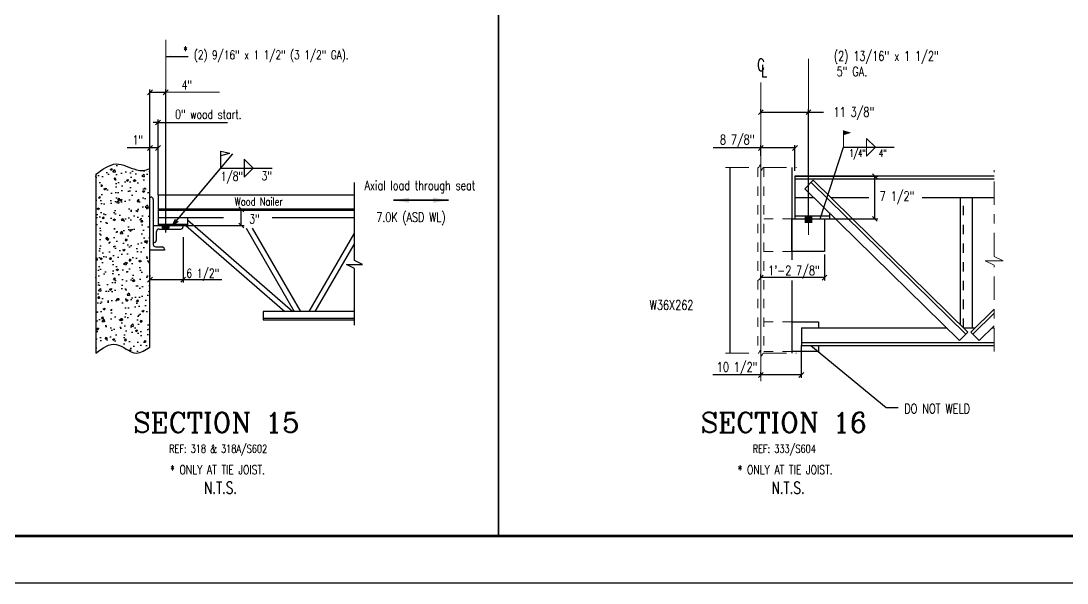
# Paper-space layout 'J1.0' of a CAD drawing. Extents: x -1.7 to 34.3, y -23.5 to 0.5.
# Drawn here: x 7.12 to 18.29, y -23.5 to -17.5 of the extents above; entities that cross this region are included whole.
import ezdxf
from ezdxf.enums import TextEntityAlignment as Align

# ---------------------------------------------------------------- set-up
doc = ezdxf.new("R2010")
doc.units = 0
doc.header["$LTSCALE"] = 0.5
doc.header["$MEASUREMENT"] = 0
for name, pattern in [('CENTER', [2, 1.25, -0.25, 0.25, -0.25]), ('HIDDEN2', [0.1875, 0.125, -0.0625]), ('Xref-FSE$0$B6749 Base-Task 1 LL1', [0.75, 0.5, -0.0625, 0.125, -0.0625])]:
    doc.linetypes.add(name, pattern=pattern)
doc.layers.get('0').update_dxf_attribs({"linetype": 'CONTINUOUS'})
doc.layers.get('DEFPOINTS').update_dxf_attribs({"linetype": 'CONTINUOUS'})
for name, color, linetype in [('A-DETALLESECCION', 7, 'CONTINUOUS'), ('DIMS', 7, 'CONTINUOUS'), ('SECT-STANDARD', 4, 'CONTINUOUS')]:
    doc.layers.add(name, color=color, linetype=linetype)
for name, color, linetype, lineweight in [('RTU', 4, 'CONTINUOUS', 20), ('SECT-CENTERLINES', 11, 'CENTER', 13), ('SECT-DIMS', 11, 'CONTINUOUS', 20), ('SECT-FADED', 8, 'Xref-FSE$0$B6749 Base-Task 1 LL1', 5), ('SECT-TEXT-NORMAL', 2, 'CONTINUOUS', 30), ('TITLE-BORDER', 4, 'CONTINUOUS', 70), ('TITLE-ERECTION-NOTES-JOISTS', 40, 'CONTINUOUS', 18), ('TITLE-INFO-ATTRIB', 1, 'CONTINUOUS', 40), ('Verify', 141, 'CONTINUOUS', 35)]:
    doc.layers.add(name, color=color, linetype=linetype, lineweight=lineweight)
doc.layers.add('TITLE-ACTUAL-PAPER-SIZE', color=250, linetype='CONTINUOUS', plot=False)
doc.styles.add('NORMAL', font='simplex.shx', dxfattribs={"width": 0.75})
doc.styles.add('NOTES', font='romans.shx', dxfattribs={"width": 0.95})
doc.styles.add('ROMANC', font='ROMANC.shx')
doc.styles.add('SECTION-ATTRIB-NORM', font='simplex.shx', dxfattribs={"width": 0.75})
doc.styles.get("Standard").update_dxf_attribs({"font": 'SIMPLEX.SHX', "width": 0.75})
doc.styles.add('TITLE-ATTRIB', font='SIMPLEX', dxfattribs={"width": 0.75})
doc.dimstyles.new('SECTIONS', dxfattribs={"dimtxt": 0.125, "dimasz": 0.09375, "dimexe": 0.0625, "dimexo": 0.125, "dimgap": 0.0625, "dimtad": 0, "dimdec": 4, "dimlfac": 96, "dimrnd": 0.0625, "dimzin": 3, "dimdsep": 46, "dimlunit": 4, "dimtxsty": 'SECTION-ATTRIB-NORM', "dimcen": 0.09375, "dimclrt": 2, "dimadec": 0, "dimazin": 0, "dimtfac": 0.625, "dimtdec": 4, "dimtmove": 0, "dimatfit": 2, "dimfxl": 1, "dimtolj": 1, "dimtzin": 3, "dimarcsym": 0})

# ---------------------------------------------------------------- blocks, each defined once
blk = doc.blocks.new('nmbs-d-title')
at = {"layer": 'TITLE-ACTUAL-PAPER-SIZE'}
blk.add_line((34.25, -23.5), (-1.75, -23.5), dxfattribs=at)
at = {"layer": 'TITLE-BORDER'}
blk.add_line((33.75, -23), (0, -23), dxfattribs=at)
at = {"layer": 'TITLE-ERECTION-NOTES-JOISTS', "style": 'NOTES', "width": 0.95}
blk.add_attdef('PAINT', text='', height=0.0781, dxfattribs=at).set_placement((26.346, -18.512), align=Align.BOTTOM_CENTER)
at = {"layer": 'TITLE-INFO-ATTRIB', "style": 'TITLE-ATTRIB', "width": 0.875, "flags": 8}
for tag, height, p in [('CHKR', 0.188, (33.531, -14.781)), ('DTLR', 0.188, (33.531, -16.281)), ('PONO', 0.188, (33.531, -19.7)), ('JOBLOCATION', 0.188, (32.365, -20.7)), ('CUSTOMER', 0.188, (32.948, -20.7)), ('JOB', 0.25, (31.75, -20.7))]:
    blk.add_attdef(tag, text='', height=height, rotation=90, dxfattribs=at).set_placement(p, align=Align.MIDDLE_LEFT)
for tag, height, p in [('FILENO', 0.188, (32.812, -22.128)), ('DRAWING', 0.312, (32.5, -22.94))]:
    blk.add_attdef(tag, text='', height=height, dxfattribs=at).set_placement(p, align=Align.BOTTOM_CENTER)
blk = doc.blocks.new('_OBLIQUE')
at = {"color": 0, "linetype": 'ByBlock'}
blk.add_line((-0.5, -0.5), (0.5, 0.5), dxfattribs=at)
blk = doc.blocks.new('*D2252')
at = {"layer": 'DEFPOINTS', "color": 0, "transparency": 16777216}
for p in [(15.702, -19.994), (15.022, -20.24), (15.022, -20.24)]:
    blk.add_point(p, dxfattribs=at)
at = {"layer": 'RTU', "color": 0, "lineweight": -2, "transparency": 16777216}
for p, q in [((15.702, -19.995), (15.702, -20.271)), ((15.022, -20.238), (15.022, -20.208)), ((15.702, -20.24), (15.022, -20.24))]:
    blk.add_line(p, q, dxfattribs=at)
at = {"layer": 'RTU', "color": 0, "lineweight": -2, "transparency": 16777216, "xscale": 0.05208333333333334, "yscale": 0.05208333333333334, "zscale": 0.05208333333333334, "rotation": 180}
blk.add_blockref('_OBLIQUE', (15.022, -20.24), dxfattribs=at)
at = {"layer": 'RTU', "color": 0, "lineweight": -2, "transparency": 16777216, "xscale": 0.05208333333333334, "yscale": 0.05208333333333334, "zscale": 0.05208333333333334}
blk.add_blockref('_OBLIQUE', (15.702, -20.24), dxfattribs=at)
blk = doc.blocks.new('*D2253')
at = {"layer": 'DEFPOINTS', "color": 0, "transparency": 16777216}
for p in [(15.022, -18.475), (15.022, -18.475), (15.53, -19.588)]:
    blk.add_point(p, dxfattribs=at)
at = {"layer": 'RTU', "color": 0, "lineweight": -2, "transparency": 16777216}
for p, q in [((15.022, -18.474), (15.022, -18.444)), ((15.022, -18.475), (15.53, -18.475)), ((15.53, -19.587), (15.53, -18.444)), ((15.53, -18.475), (15.689, -18.475))]:
    blk.add_line(p, q, dxfattribs=at)
at = {"layer": 'RTU', "color": 0, "lineweight": -2, "transparency": 16777216, "xscale": 0.05208333333333334, "yscale": 0.05208333333333334, "zscale": 0.05208333333333334, "rotation": 180}
blk.add_blockref('_OBLIQUE', (15.022, -18.475), dxfattribs=at)
at = {"layer": 'RTU', "color": 0, "lineweight": -2, "transparency": 16777216, "xscale": 0.05208333333333334, "yscale": 0.05208333333333334, "zscale": 0.05208333333333334}
blk.add_blockref('_OBLIQUE', (15.53, -18.475), dxfattribs=at)
blk = doc.blocks.new('*D2254')
at = {"layer": 'DEFPOINTS', "color": 0, "transparency": 16777216}
for p in [(15.022, -18.857), (15.022, -18.94), (15.386, -19.102)]:
    blk.add_point(p, dxfattribs=at)
at = {"layer": 'RTU', "color": 0, "lineweight": -2, "transparency": 16777216}
for p, q in [((15.022, -18.857), (14.514, -18.857)), ((15.022, -18.939), (15.022, -18.826)), ((15.386, -18.857), (15.022, -18.857)), ((15.386, -19.1), (15.386, -18.826))]:
    blk.add_line(p, q, dxfattribs=at)
at = {"layer": 'RTU', "color": 0, "lineweight": -2, "transparency": 16777216, "xscale": 0.05208333333333334, "yscale": 0.05208333333333334, "zscale": 0.05208333333333334, "rotation": 180}
blk.add_blockref('_OBLIQUE', (15.022, -18.857), dxfattribs=at)
at = {"layer": 'RTU', "color": 0, "lineweight": -2, "transparency": 16777216, "xscale": 0.05208333333333334, "yscale": 0.05208333333333334, "zscale": 0.05208333333333334}
blk.add_blockref('_OBLIQUE', (15.386, -18.857), dxfattribs=at)
blk = doc.blocks.new('*D2255')
at = {"layer": 'DEFPOINTS', "color": 0, "transparency": 16777216}
for p in [(15.386, -19.158), (16.239, -19.158), (15.755, -19.613)]:
    blk.add_point(p, dxfattribs=at)
at = {"layer": 'RTU', "color": 0, "lineweight": -2, "transparency": 16777216}
for p, q in [((15.387, -19.158), (16.27, -19.158)), ((16.239, -19.613), (16.239, -19.158)), ((15.756, -19.613), (16.27, -19.613))]:
    blk.add_line(p, q, dxfattribs=at)
at = {"layer": 'RTU', "color": 0, "lineweight": -2, "transparency": 16777216, "xscale": 0.05208333333333334, "yscale": 0.05208333333333334, "zscale": 0.05208333333333334}
for p, rotation in [((16.239, -19.158), 90), ((16.239, -19.613), 270)]:
    blk.add_blockref('_OBLIQUE', p, dxfattribs=dict(at, rotation=rotation))
blk = doc.blocks.new('*D2256')
at = {"layer": 'DEFPOINTS', "color": 0, "transparency": 16777216}
for p in [(15.454, -20.965), (15.022, -21.279), (15.022, -21.281)]:
    blk.add_point(p, dxfattribs=at)
at = {"layer": 'RTU', "color": 0, "lineweight": -2, "transparency": 16777216}
for p, q in [((15.454, -20.966), (15.454, -21.311)), ((15.022, -21.279), (14.51, -21.279)), ((15.022, -21.279), (15.022, -21.248)), ((15.454, -21.279), (15.022, -21.279))]:
    blk.add_line(p, q, dxfattribs=at)
at = {"layer": 'RTU', "color": 0, "lineweight": -2, "transparency": 16777216, "xscale": 0.05208333333333334, "yscale": 0.05208333333333334, "zscale": 0.05208333333333334, "rotation": 180}
blk.add_blockref('_OBLIQUE', (15.022, -21.279), dxfattribs=at)
at = {"layer": 'RTU', "color": 0, "lineweight": -2, "transparency": 16777216, "xscale": 0.05208333333333334, "yscale": 0.05208333333333334, "zscale": 0.05208333333333334}
blk.add_blockref('_OBLIQUE', (15.454, -21.279), dxfattribs=at)
blk = doc.blocks.new('*D2246')
at = {"layer": 'DEFPOINTS', "color": 0, "transparency": 16777216}
for p in [(8.68, -19.511), (9.474, -19.511), (8.865, -19.684)]:
    blk.add_point(p, dxfattribs=at)
at = {"layer": 'RTU', "color": 0, "lineweight": -2, "transparency": 16777216}
for p, q in [((8.681, -19.511), (9.505, -19.511)), ((9.474, -19.684), (9.474, -19.511)), ((8.866, -19.684), (9.505, -19.684))]:
    blk.add_line(p, q, dxfattribs=at)
at = {"layer": 'RTU', "color": 0, "lineweight": -2, "transparency": 16777216, "xscale": 0.05208333333333334, "yscale": 0.05208333333333334, "zscale": 0.05208333333333334}
for p, rotation in [((9.474, -19.511), 90), ((9.474, -19.684), 270)]:
    blk.add_blockref('_OBLIQUE', p, dxfattribs=dict(at, rotation=rotation))
blk = doc.blocks.new('*D2247')
at = {"layer": 'DEFPOINTS', "color": 0, "transparency": 16777216}
for p in [(8.499, -18.857), (8.499, -19.074), (8.586, -19.362)]:
    blk.add_point(p, dxfattribs=at)
at = {"layer": 'RTU', "color": 0, "lineweight": -2, "transparency": 16777216}
for p, q in [((8.499, -18.857), (8.256, -18.857)), ((8.499, -19.073), (8.499, -18.825)), ((8.586, -18.857), (8.499, -18.857)), ((8.586, -19.361), (8.586, -18.825))]:
    blk.add_line(p, q, dxfattribs=at)
at = {"layer": 'RTU', "color": 0, "lineweight": -2, "transparency": 16777216, "xscale": 0.05208333333333334, "yscale": 0.05208333333333334, "zscale": 0.05208333333333334, "rotation": 180}
blk.add_blockref('_OBLIQUE', (8.499, -18.857), dxfattribs=at)
at = {"layer": 'RTU', "color": 0, "lineweight": -2, "transparency": 16777216, "xscale": 0.05208333333333334, "yscale": 0.05208333333333334, "zscale": 0.05208333333333334}
blk.add_blockref('_OBLIQUE', (8.586, -18.857), dxfattribs=at)
blk = doc.blocks.new('*D2248')
at = {"layer": 'DEFPOINTS', "color": 0, "transparency": 16777216}
for p in [(8.854, -19.807), (8.499, -20.262), (8.499, -20.262)]:
    blk.add_point(p, dxfattribs=at)
at = {"layer": 'RTU', "color": 0, "lineweight": -2, "transparency": 16777216}
for p, q in [((8.854, -19.808), (8.854, -20.293)), ((8.499, -20.261), (8.499, -20.231)), ((8.499, -20.262), (8.854, -20.262)), ((8.854, -20.262), (9.267, -20.262))]:
    blk.add_line(p, q, dxfattribs=at)
at = {"layer": 'RTU', "color": 0, "lineweight": -2, "transparency": 16777216, "xscale": 0.05208333333333334, "yscale": 0.05208333333333334, "zscale": 0.05208333333333334, "rotation": 180}
blk.add_blockref('_OBLIQUE', (8.499, -20.262), dxfattribs=at)
at = {"layer": 'RTU', "color": 0, "lineweight": -2, "transparency": 16777216, "xscale": 0.05208333333333334, "yscale": 0.05208333333333334, "zscale": 0.05208333333333334}
blk.add_blockref('_OBLIQUE', (8.854, -20.262), dxfattribs=at)
blk = doc.blocks.new('*D2249')
at = {"layer": 'DEFPOINTS', "color": 0, "transparency": 16777216}
for p in [(8.586, -18.585), (8.586, -18.825), (8.586, -19.362)]:
    blk.add_point(p, dxfattribs=at)
at = {"layer": 'RTU', "color": 0, "lineweight": -2, "transparency": 16777216}
for p, q in [((8.586, -18.585), (8.534, -18.585)), ((8.586, -18.824), (8.586, -18.554)), ((8.586, -19.361), (8.586, -18.554)), ((8.586, -18.585), (9.329, -18.585))]:
    blk.add_line(p, q, dxfattribs=at)
at = {"layer": 'RTU', "color": 0, "lineweight": -2, "transparency": 16777216, "xscale": 0.05208333333333334, "yscale": 0.05208333333333334, "zscale": 0.05208333333333334}
blk.add_blockref('_OBLIQUE', (8.586, -18.585), dxfattribs=at)
at = {"layer": 'RTU', "color": 0, "lineweight": -2, "transparency": 16777216, "xscale": 0.05208333333333334, "yscale": 0.05208333333333334, "zscale": 0.05208333333333334, "rotation": 180}
blk.add_blockref('_OBLIQUE', (8.586, -18.585), dxfattribs=at)
blk = doc.blocks.new('*D2250')
at = {"layer": 'DEFPOINTS', "color": 0, "transparency": 16777216}
for p in [(8.499, -18.263), (8.499, -19.074), (8.668, -19.76)]:
    blk.add_point(p, dxfattribs=at)
at = {"layer": 'RTU', "color": 0, "lineweight": -2, "transparency": 16777216}
for p, q in [((8.499, -19.073), (8.499, -18.231)), ((8.668, -18.263), (8.499, -18.263)), ((8.668, -19.759), (8.668, -18.231))]:
    blk.add_line(p, q, dxfattribs=at)
at = {"layer": 'RTU', "color": 0, "lineweight": -2, "transparency": 16777216, "xscale": 0.05208333333333334, "yscale": 0.05208333333333334, "zscale": 0.05208333333333334, "rotation": 180}
blk.add_blockref('_OBLIQUE', (8.499, -18.263), dxfattribs=at)
at = {"layer": 'RTU', "color": 0, "lineweight": -2, "transparency": 16777216, "xscale": 0.05208333333333334, "yscale": 0.05208333333333334, "zscale": 0.05208333333333334}
blk.add_blockref('_OBLIQUE', (8.668, -18.263), dxfattribs=at)

psp = doc.layouts.new('J1.0')

# ---------------------------------------------------------------- hatches: boundary and pattern name
at = {"layer": 'A-DETALLESECCION'}
h = psp.add_hatch(color=256, dxfattribs=at)
h.dxf.hatch_style = 1
h.paths.add_polyline_path([(8.70082642, -19.72220143), (8.70082642, -19.68685584), (8.63434043, -19.68685584), (8.63434043, -19.72220143)])
at = {"layer": 'SECT-STANDARD'}
h = psp.add_hatch(dxfattribs=at)
h.set_pattern_fill('AR-CONC', color=254, scale=0.028869, style=0)
h.set_pattern_definition([(50, (-408.1025, -4706.22678), (0.207063765, -0.018115732), [0.021651533, -0.238166861]), (355, (-408.1025, -4706.22678), (-0.040055721, 0.217148169), [0.017321226, -0.190533489]), (100.4514, (-408.08524, -4706.22829), (0.167008198, 0.199032305), [0.018400971, -0.202410686]), (46.1842, (-408.1025, -4706.16904), (0.308098728, -0.047783205), [0.0324773, -0.357250291]), (96.6356, (-408.07682, -4706.17302), (0.26982507, 0.281215267), [0.027601457, -0.30361598]), (351.1842, (-408.1025, -4706.16904), (0.26982485, 0.281215478), [0.02598184, -0.285800233]), (21, (-408.07363, -4706.18348), (0.1723193684, -0.1162308817), [0.021651533, -0.238166861]), (326, (-408.07363, -4706.18348), (0.070241999, 0.209341467), [0.017321226, -0.190533489]), (71.4514, (-408.05927, -4706.19316), (0.2425614375, 0.093110395), [0.018400971, -0.202410686]), (37.5, (-408.1025, -4706.22678), (0.0035103934, 0.0961021627), [0, -0.188223992, 0, -0.1934203598, 0, -0.1912552065]), (7.5, (-408.1025, -4706.22678), (0.075944783, 0.113861575), [0, -0.1102784738, 0, -0.1838936854, 0, -0.0728934938]), (327.5, (-408.166875, -4706.22678), (0.1541076533, -0.0065113006), [0, -0.072171776, 0, -0.2251759413, 0, -0.298791153]), (317.5, (-408.19574, -4706.22678), (0.1683583264, 0.0288990175), [0, -0.093823309, 0, -0.14953992, 0, -0.2121850216])])
edge = h.paths.add_edge_path()
edge.add_spline(control_points=[(7.92128761, -19.13665214), (7.99345939, -19.08386364), (8.13780294, -18.97828664), (8.33026101, -19.10124977), (8.4505473, -19.1014598), (8.49866182, -19.07408799)], knot_values=[0, 0, 0, 0, 0.2548168766, 0.5096337533, 0.6795116711, 0.6795116711, 0.6795116711, 0.6795116711], degree=3, periodic=0)
edge.add_line((8.49866182, -19.07408799), (8.49866182, -20.98240637))
edge.add_spline(control_points=[(8.49866182, -20.98240637), (8.4505473, -21.00977819), (8.33026101, -21.09775902), (8.13780294, -20.88660502), (7.99345939, -20.99218202), (7.92128761, -21.04497052)], knot_values=[0, 0, 0, 0, 0.1698779178, 0.4246947944, 0.6795116711, 0.6795116711, 0.6795116711, 0.6795116711], degree=3, periodic=0)
edge.add_line((7.92128761, -21.04497052), (7.92128761, -19.13665214))

# ---------------------------------------------------------------- linework, layer by layer
for p, q in [((8.58570515, -19.36210885), (8.58570515, -19.51123454)), ((10.67575221, -19.36210885), (8.58570515, -19.36210885)), ((8.58570515, -19.51123454), (10.67575221, -19.51123455))]:
    psp.add_line(p, q)
at = {"layer": 'A-DETALLESECCION'}
for p, q in [((9.25592852, -19.07170386), (9.25592852, -18.88917497)), ((9.25592852, -18.88917497), (9.35377499, -18.91303849)), ((9.25592852, -18.936902), (9.35377499, -18.91303849)), ((9.25592852, -18.936902), (9.35377499, -18.91303849)), ((8.49866182, -19.38010302), (8.50748182, -19.38010302)), ((8.53394182, -19.40656302), (8.53394182, -19.88546825)), ((10.67575221, -19.51123454), (8.88680197, -19.51123454)), ((8.49866182, -19.94720825), (8.49866182, -19.62968825)), ((8.53394182, -19.68421774), (8.53394182, -19.88546825)), ((8.85410782, -19.68662743), (8.53394182, -19.68662743)), ((8.56951582, -19.83857166), (8.56951582, -19.74888193)), ((8.59619632, -19.72220143), (8.82742732, -19.72220143)), ((8.85410782, -19.69552093), (8.85410782, -19.68662743)), ((8.53394182, -19.86525216), (8.54283532, -19.86525216)), ((8.65448372, -19.94720825), (8.49866182, -19.94720825)), ((8.56040182, -19.91192825), (8.62802372, -19.91192825)), ((8.65448372, -19.93838825), (8.65448372, -19.94720825))]:
    psp.add_line(p, q, dxfattribs=at)
for points in [[(9.50603816, -18.97567534), (9.50603816, -19.16773237), (9.60206668, -19.07170386)], [(8.63434043, -19.68685584), (8.70082642, -19.68685584), (8.70082642, -19.71413372), (8.63434043, -19.71413372)]]:
    psp.add_lwpolyline(points, close=True, dxfattribs=at)
psp.add_lwpolyline([(10.68310648, -20.74679989), (10.68310648, -20.14345124), (10.59650035, -20.10014818), (10.76971261, -20.10014818), (10.68310648, -20.05684511), (10.68310648, -19.22566809)], dxfattribs=at)
for centre, radius, start, end in [((8.50748182, -19.40656302), 0.02646, 0, 90), ((8.59619632, -19.74888193), 0.0266805, 90, 180), ((8.82742732, -19.69552093), 0.0266805, 270.000000013, 0.000000013), ((8.54283532, -19.83857166), 0.0266805, 270, 0), ((8.56040182, -19.88546825), 0.02646, 180, 270), ((8.62802372, -19.93838825), 0.02646, 359.999999987, 89.999999987)]:
    psp.add_arc(centre, radius, start, end, dxfattribs=at)
at = {"layer": 'DIMS', "color": 7, "linetype": 'Continuous'}
for points in [[(6.11058421, -17.25330953), (12.22087383, -17.25330953), (12.22087383, -23.00441361), (6.11058421, -23.00443769)], [(12.22087279, -17.25328545), (18.50470138, -17.25328545), (18.50470138, -23.00441361), (12.22087279, -23.00441361)]]:
    psp.add_lwpolyline(points, close=True, dxfattribs=at)
at = {"layer": 'RTU'}
for p, q in [((8.66758342, -18.86963854), (8.66758342, -17.703741)), ((15.53031671, -18.44389895), (15.53031671, -17.90645001)), ((15.02243907, -21.34390294), (15.02243907, -18.1592051)), ((8.66758342, -18.26260307), (9.2432874, -18.26260307)), ((15.90424059, -18.84894349), (15.90424059, -18.66878175))]:
    psp.add_line(p, q, dxfattribs=at)
psp.add_lwpolyline([(15.5329375, -17.9538198, 0, 0.03877247, 0), (15.61854774, -17.95381978, 0, 0, 0), (15.78151811, -17.95381969, 0, 0, 0), (15.78151811, -17.95381969, 0, 0, 0)], format="xyseb", dxfattribs=at)
psp.add_lwpolyline([(16.15110665, -18.75416033), (16.15110665, -18.94372664), (16.24588981, -18.84894349)], close=True, dxfattribs=at)
psp.add_solid([(15.90424059, -18.72012263), (15.90424059, -18.66878175), (15.98694328, -18.69445219)], dxfattribs=at)
at = {"layer": 'SECT-CENTERLINES'}
psp.add_line((15.53031671, -19.78209454), (15.53031671, -19.51912537), dxfattribs=at)
at = {"layer": 'SECT-DIMS'}
psp.add_lwpolyline([(14.68523588, -20.54182155, 0, 0.03877247, 0), (14.59962564, -20.54182153, 0, 0, 0), (14.43665527, -20.54182144, 0, 0, 0), (14.43665527, -20.54182144, 0, 0, 0)], format="xyseb", dxfattribs=at)
at = {"layer": 'SECT-FADED', "color": 41, "linetype": 'HIDDEN2'}
for p, q in [((14.99084468, -19.06644528), (14.99084468, -21.0460894)), ((15.05403345, -19.06644528), (15.05403345, -21.0460894)), ((15.05403345, -19.61254682), (15.35418011, -19.61254682)), ((15.35418011, -19.96008506), (15.05403345, -19.96008506))]:
    psp.add_line(p, q, dxfattribs=at)
at = {"layer": 'SECT-FADED'}
for points in [[(14.64330644, -19.06644528), (14.99874328, -19.06644528), (15.01454047, -19.03485089), (15.03033766, -19.09803966), (15.04613486, -19.06644528), (15.40157169, -19.06644528)], [(17.51254014, -21.02795909), (17.51254014, -20.10857057), (17.41775698, -20.061179), (17.60732329, -20.061179), (17.51254014, -20.01378742), (17.51254014, -19.0943989)], [(14.64330644, -21.0460894), (14.99874328, -21.0460894), (15.01454047, -21.01449502), (15.03033766, -21.07768379), (15.04613486, -21.0460894), (15.40157169, -21.0460894)]]:
    psp.add_lwpolyline(points, dxfattribs=at)
at = {"layer": 'SECT-FADED', "color": 41, "linetype": 'HIDDEN2'}
for points in [[(15.05403345, -20.71201523), (15.35418011, -20.71201523)], [(15.35418011, -21.02795909), (15.05403345, -21.02795909)]]:
    psp.add_lwpolyline(points, dxfattribs=at)
at = {"layer": 'SECT-STANDARD', "color": 254}
for p, q in [((8.49866182, -20.98240637), (8.49866182, -19.07408799)), ((7.92128761, -19.13665214), (7.92128761, -21.04497052))]:
    psp.add_line(p, q, dxfattribs=at)
at = {"layer": 'SECT-STANDARD', "color": 41}
for p, q in [((14.69069802, -19.06644528), (14.69069802, -21.0460894)), ((15.35418011, -19.06644528), (15.35418011, -20.04996844)), ((15.35418011, -20.27112913), (15.35418011, -21.0460894))]:
    psp.add_line(p, q, dxfattribs=at)
at = {"layer": 'SECT-STANDARD', "color": 4}
for p, q in [((17.51254014, -19.15758767), (15.38582505, -19.15758767)), ((15.38582505, -19.15758767), (15.38582505, -19.61254682)), ((17.51254014, -19.18918206), (15.38582505, -19.18918206)), ((15.49233216, -19.2921296), (15.58081721, -19.20189835)), ((17.2316907, -20.82082342), (15.58081721, -19.20189835)), ((17.14320564, -20.91105467), (15.49233216, -19.2921296)), ((17.20956943, -20.84338123), (15.55869595, -19.22445617)), ((15.38582505, -19.38506725), (15.58710387, -19.38506725)), ((15.76760082, -19.38506725), (16.17392983, -19.38506725)), ((16.74438362, -19.38506725), (17.51254014, -19.38506725)), ((17.15357663, -20.74422105), (17.15357663, -19.38506725)), ((17.27995417, -20.775204), (17.27995417, -19.38506725)), ((15.38582505, -19.58095244), (15.75463684, -19.58095244)), ((15.38582505, -19.61254682), (15.75463684, -19.61254682)), ((15.75463684, -19.54935805), (15.75463684, -19.61254682)), ((17.26328508, -20.82082342), (17.51254014, -20.57639206)), ((17.28540635, -20.84338123), (17.51254014, -20.62064303)), ((15.45443963, -20.775204), (17.00467406, -20.775204)), ((15.45443963, -20.775204), (15.45443963, -20.96477032)), ((17.18517101, -20.775204), (17.30980477, -20.775204)), ((17.35177014, -20.91105467), (17.51254014, -20.75339596)), ((17.49030172, -20.775204), (17.51254014, -20.775204)), ((17.14320564, -20.91105467), (17.2316907, -20.82082342)), ((17.35177014, -20.91105467), (17.26328508, -20.82082342)), ((15.45443963, -20.93317593), (17.51254014, -20.93317593)), ((15.45443963, -20.96477032), (17.51254014, -20.96477032))]:
    psp.add_line(p, q, dxfattribs=at)
at = {"layer": 'SECT-STANDARD', "color": 4, "linetype": 'HIDDEN2'}
psp.add_line((17.18517101, -20.775204), (17.18517101, -19.38506725), dxfattribs=at)
at = {"layer": 'SECT-STANDARD', "color": 1}
for p, q in [((10.67575221, -19.51123454), (8.58570515, -19.51123454)), ((8.58570515, -19.51123454), (8.58570515, -19.68444615)), ((10.67575221, -19.52566884), (8.58570515, -19.52566884)), ((8.58570515, -19.59784034), (9.28382082, -19.59784034)), ((8.90070205, -19.59784034), (8.90070205, -19.68444615)), ((8.90070205, -19.62483943), (10.02639045, -20.60362243)), ((9.80505911, -19.59784034), (10.67575221, -19.59784034)), ((8.58570515, -19.67001185), (8.90070205, -19.67001185)), ((8.58570515, -19.68444615), (8.90070205, -19.68444615)), ((8.88126116, -19.68444615), (9.93839648, -20.60362243)), ((9.52519211, -19.71331475), (10.04082475, -20.60362243)), ((9.59191366, -19.71331475), (10.10754631, -20.60362243)), ((10.67575221, -19.77207644), (10.19415211, -20.60362243)), ((10.67575221, -19.88727999), (10.26087367, -20.60362243)), ((10.67575221, -20.60362243), (9.70744766, -20.60362243)), ((9.70744766, -20.60362243), (9.70744766, -20.68905869)), ((9.70744766, -20.67462439), (10.67575221, -20.67462439)), ((9.70744766, -20.68905869), (10.67575221, -20.68905869))]:
    psp.add_line(p, q, dxfattribs=at)
at = {"layer": 'SECT-STANDARD', "color": 3}
for p, q in [((15.35418011, -19.96008506), (15.35418011, -19.61254682)), ((15.35418011, -19.61254682), (15.70171835, -19.61254682)), ((15.70171835, -19.61254682), (15.70171835, -19.96008506)), ((15.70171835, -19.96008506), (15.35418011, -19.96008506))]:
    psp.add_line(p, q, dxfattribs=at)
for points in [[(15.35418011, -20.71201523), (15.63852958, -20.71201523), (15.63852958, -20.775204)], [(15.63852958, -20.96477032), (15.63852958, -21.02795909), (15.35418011, -21.02795909)]]:
    psp.add_lwpolyline(points, dxfattribs=at)
at = {"layer": 'SECT-STANDARD', "color": 254}
for points in [[(7.92128761, -19.13665214), (7.99345939, -19.08386364), (8.13780294, -18.97828664), (8.33026101, -19.10124977), (8.4505473, -19.1014598), (8.49866182, -19.07408799)], [(7.92128761, -21.04497052), (7.99345939, -20.99218202), (8.13780294, -20.88660502), (8.33026101, -21.09775902), (8.4505473, -21.00977819), (8.49866182, -20.98240637)]]:
    psp.add_open_spline(points, degree=3, knots=[0, 0, 0, 0, 0.25481687665, 0.5096337533, 0.67951167106, 0.67951167106, 0.67951167106, 0.67951167106], dxfattribs=at)
at = {"layer": 'SECT-STANDARD', "color": 7}
psp.add_solid([(15.4885844, -19.58783531), (15.4885844, -19.65593645), (15.57204901, -19.58783531), (15.57204901, -19.65593645)], dxfattribs=at)

# ---------------------------------------------------------------- block references
psp.add_blockref('nmbs-d-title', (0.00029319, 0.00009905))

# ---------------------------------------------------------------- texts
at = {"style": 'SECTION-ATTRIB-NORM', "width": 0.75}
psp.add_text('Wood Nailer', height=0.0866061313, dxfattribs=at).set_placement((9.40216481, -19.47185951))
at = {"layer": 'A-DETALLESECCION', "char_height": 0.2147304338, "attachment_point": 5, "style": 'ROMANC'}
for s, insert in [('\\A1;SECTION 15', (9.20820457, -21.78669068)), ('\\A1;SECTION 16', (15.26778065, -21.78669068))]:
    psp.add_mtext(s, dxfattribs=dict(at, insert=insert))
at = {"layer": 'SECT-DIMS', "color": 2, "width": 0.75}
for s, height, p in [('(2) 13/16" x 1 1/2"', 0.1011020332, (15.80122021, -17.92612385)), ('5" GA.', 0.101102033, (15.82998948, -18.09044033)), ('11 3/8"', 0.101102033, (15.79830878, -18.52312422)), ('8 7/8"', 0.101102033, (14.58455903, -18.8181048)), ('7 1/2"', 0.101102033, (16.29107792, -19.42163006)), ('1\'-2 7/8"', 0.101102033, (15.09957645, -20.21487074)), ('W36X262', 0.101102033, (13.83400619, -20.58357477)), ('10 1/2"', 0.101102033, (14.55110877, -21.24502096)), ('DO NOT WELD', 0.1011020332, (16.55388852, -21.68933189))]:
    psp.add_text(s, height=height, dxfattribs=at).set_placement(p)
at = {"layer": 'SECT-TEXT-NORMAL', "lineweight": -2, "style": 'SECTION-ATTRIB-NORM', "width": 0.75}
psp.add_text('*', height=0.09602852, dxfattribs=at).set_placement((8.90347928, -17.89395264), align=Align.BOTTOM_RIGHT)
at = {"layer": 'SECT-TEXT-NORMAL', "style": 'SECTION-ATTRIB-NORM', "width": 0.75}
psp.add_text('(2) 9/16" x 1 1/2" (3 1/2" GA).', height=0.0937683937, dxfattribs=at).set_placement((8.96874433, -17.93885693), align=Align.BOTTOM_LEFT)
psp.add_text('C', height=0.12637754, dxfattribs=at).set_placement((15.02243907, -17.96963878), align=Align.MIDDLE)
psp.add_text('L', height=0.12637754, dxfattribs=at).set_placement((15.02243907, -17.96963878), align=Align.TOP_LEFT)
at = {"layer": 'SECT-TEXT-NORMAL', "lineweight": -2, "style": 'SECTION-ATTRIB-NORM', "width": 0.75}
for s, height, p in [('4"', 0.096028517, (8.8374592, -18.23161663)), ('0" wood start.', 0.096028517, (8.76842327, -18.54640798)), ('3"', 0.096028517, (9.56047079, -19.66299888)), ('6 1/2"', 0.096028517, (8.88764996, -20.24135421)), ('REF: 318 & 318A/S602', 0.0853586818, (8.70344681, -22.10891975)), ('REF: 333/S604', 0.0853586818, (14.93470596, -22.10891975))]:
    psp.add_text(s, height=height, dxfattribs=at).set_placement(p)
at = {"layer": 'SECT-TEXT-NORMAL', "style": 'SECTION-ATTRIB-NORM'}
for s, height, width, p in [('1/4"', 0.078985963, 0.625, (15.96718744, -18.95203259)), ('4"', 0.078985963, 0.625, (16.28348892, -18.95203259)), ('N.T.S.', 0.125024001, 0.75, (9.07642497, -22.54591603)), ('N.T.S.', 0.125024001, 0.75, (15.13600105, -22.54591603))]:
    psp.add_text(s, height=height, dxfattribs=dict(at, width=width)).set_placement(p)
at = {"layer": 'SECT-TEXT-NORMAL', "lineweight": -2, "char_height": 0.096028517, "attachment_point": 5, "style": 'SECTION-ATTRIB-NORM'}
for insert in [(9.22199943, -22.29060376), (15.28157551, -22.29060376)]:
    psp.add_mtext('* ONLY AT TIE JOIST.', dxfattribs=dict(at, insert=insert))
at = {"layer": 'SECT-TEXT-NORMAL', "lineweight": -2, "style": 'SECTION-ATTRIB-NORM', "width": 0.75, "flags": 8}
psp.add_attdef('1"', text='', height=0.09602852, dxfattribs=at).set_placement((8.42589839, -18.77289664), align=Align.MIDDLE_RIGHT)
for tag, text, p in [('1/8"', '1/8"', (9.37483437, -19.15823391)), ('3"', '1"', (9.74560004, -19.15466457))]:
    psp.add_attdef(tag, text=text, height=0.09484298, dxfattribs=at).set_placement(p, align=Align.MIDDLE_CENTER)
at = {"layer": 'Verify', "style": 'NORMAL', "width": 0.75}
for s, p in [('Axial load through seat', (10.79091444, -19.30586459)), ('7.0K (ASD WL)', (10.91552246, -19.64556739))]:
    psp.add_text(s, height=0.0997702632, dxfattribs=at).set_placement(p)

# ---------------------------------------------------------------- dimensions: what is measured, and where the dimension line sits
at = {"layer": 'RTU'}
for base, p1, p2, angle, picture, middle in [((8.49866182, -18.26260307), (8.66758342, -19.76047946), (8.49866182, -19.07408799), 180, '*D2250', (8.57572311, -18.26260307)), ((15.02245592, -18.47514895), (15.53031671, -19.58783531), (15.02245592, -18.47514895), 180, '*D2253', (15.68828863, -18.47514895)), ((16.23887346, -19.15758767), (15.75463684, -19.61254682), (15.38582505, -19.15758767), 90, '*D2255', (16.23887346, -19.51776367)), ((9.47378427, -19.51123389), (8.86452461, -19.68444615), (8.67991258, -19.51123389), 90, '*D2246', (9.47378427, -19.59784002))]:
    dim = psp.add_linear_dim(base=base, p1=p1, p2=p2, angle=angle, text=' ', dimstyle='SECTIONS', override={"dimscale": 0.010417, "dimtxt": 5, "dimasz": 5, "dimexe": 3, "dimlfac": 9216, "dimblk1": 'OBLIQUE', "dimblk2": 'OBLIQUE', "dimsah": 1}, dxfattribs=at)
    dim.commit()
    dim.dimension.update_dxf_attribs({"geometry": picture, "text_midpoint": middle, "dimtype": 160})
for base, p1, p2, picture, middle in [((8.58570515, -18.58512822), (8.58570515, -18.82527207), (8.58570515, -19.36210885), '*D2249', (9.32835304, -18.58512822)), ((8.49866182, -18.85652207), (8.58570515, -19.36210885), (8.49866182, -19.07408799), '*D2247', (8.25693429, -18.85652207)), ((15.02248962, -18.85682612), (15.38582505, -19.1017905), (15.02248962, -18.94006774), '*D2254', (14.51442643, -18.85682612)), ((8.49866182, -20.26182036), (8.85410782, -19.80658842), (8.49866182, -20.26182036), '*D2248', (9.26664793, -20.26182036)), ((15.02243907, -21.27944535), (15.45443963, -20.96477032), (15.02243907, -21.28071417), '*D2256', (14.51106121, -21.27944535))]:
    dim = psp.add_linear_dim(base=base, p1=p1, p2=p2, text=' ', dimstyle='SECTIONS', override={"dimscale": 0.010417, "dimtxt": 5, "dimasz": 5, "dimexe": 3, "dimlfac": 9216, "dimblk1": 'OBLIQUE', "dimblk2": 'OBLIQUE', "dimsah": 1}, dxfattribs=at)
    dim.commit()
    dim.dimension.update_dxf_attribs({"geometry": picture, "text_midpoint": middle, "dimtype": 160})
dim = psp.add_linear_dim(base=(15.02243907, -20.23953475), p1=(15.70171835, -19.99415066), p2=(15.02243907, -20.23953475), text=' ', dimstyle='SECTIONS', override={"dimscale": 0.010417, "dimtxt": 5, "dimasz": 5, "dimexe": 3, "dimlfac": 9216, "dimblk1": 'OBLIQUE', "dimblk2": 'OBLIQUE', "dimsah": 1}, dxfattribs=at)
dim.commit()
dim.dimension.update_dxf_attribs({"geometry": '*D2252', "text_midpoint": (15.36207871, -20.23953475)})

# ---------------------------------------------------------------- leaders
at = {"layer": 'A-DETALLESECCION'}
psp.add_leader([(8.73890381, -19.68444615), (9.25592852, -19.07170386), (9.80416207, -19.07170386)], dimstyle='SECTIONS', override={"dimscale": 0.010417, "dimasz": 7, "dimldrblk": 'Open30'}, dxfattribs=at)
at = {"layer": 'RTU'}
for points in [[(8.66771112, -17.88151634), (8.90596243, -17.88151634)], [(15.65508013, -19.61254682), (15.90424059, -18.84894349), (16.44536429, -18.84894349)]]:
    psp.add_leader(points, dimstyle='SECTIONS', override={"dimscale": 0.010417, "dimtxt": 5, "dimasz": 5, "dimexe": 3}, dxfattribs=at)
at = {"layer": 'SECT-DIMS'}
psp.add_leader([(15.55584337, -20.96477032), (16.3609035, -21.62471347), (16.48728104, -21.62471347)], dimstyle='SECTIONS', override={"dimscale": 0.010417, "dimse1": 1, "dimse2": 1}, dxfattribs=at)
at = {"layer": 'Verify'}
for points in [[(11.09974218, -19.41447455), (11.6882257, -19.41447455), (11.09974218, -19.41447455)], [(11.6882257, -19.41447455), (11.09974218, -19.41447455), (11.6882257, -19.41447455)]]:
    psp.add_leader(points, dimstyle='SECTIONS', override={"dimscale": 0.010417, "dimasz": 16}, dxfattribs=at)

doc.saveas('drawing.dxf')
